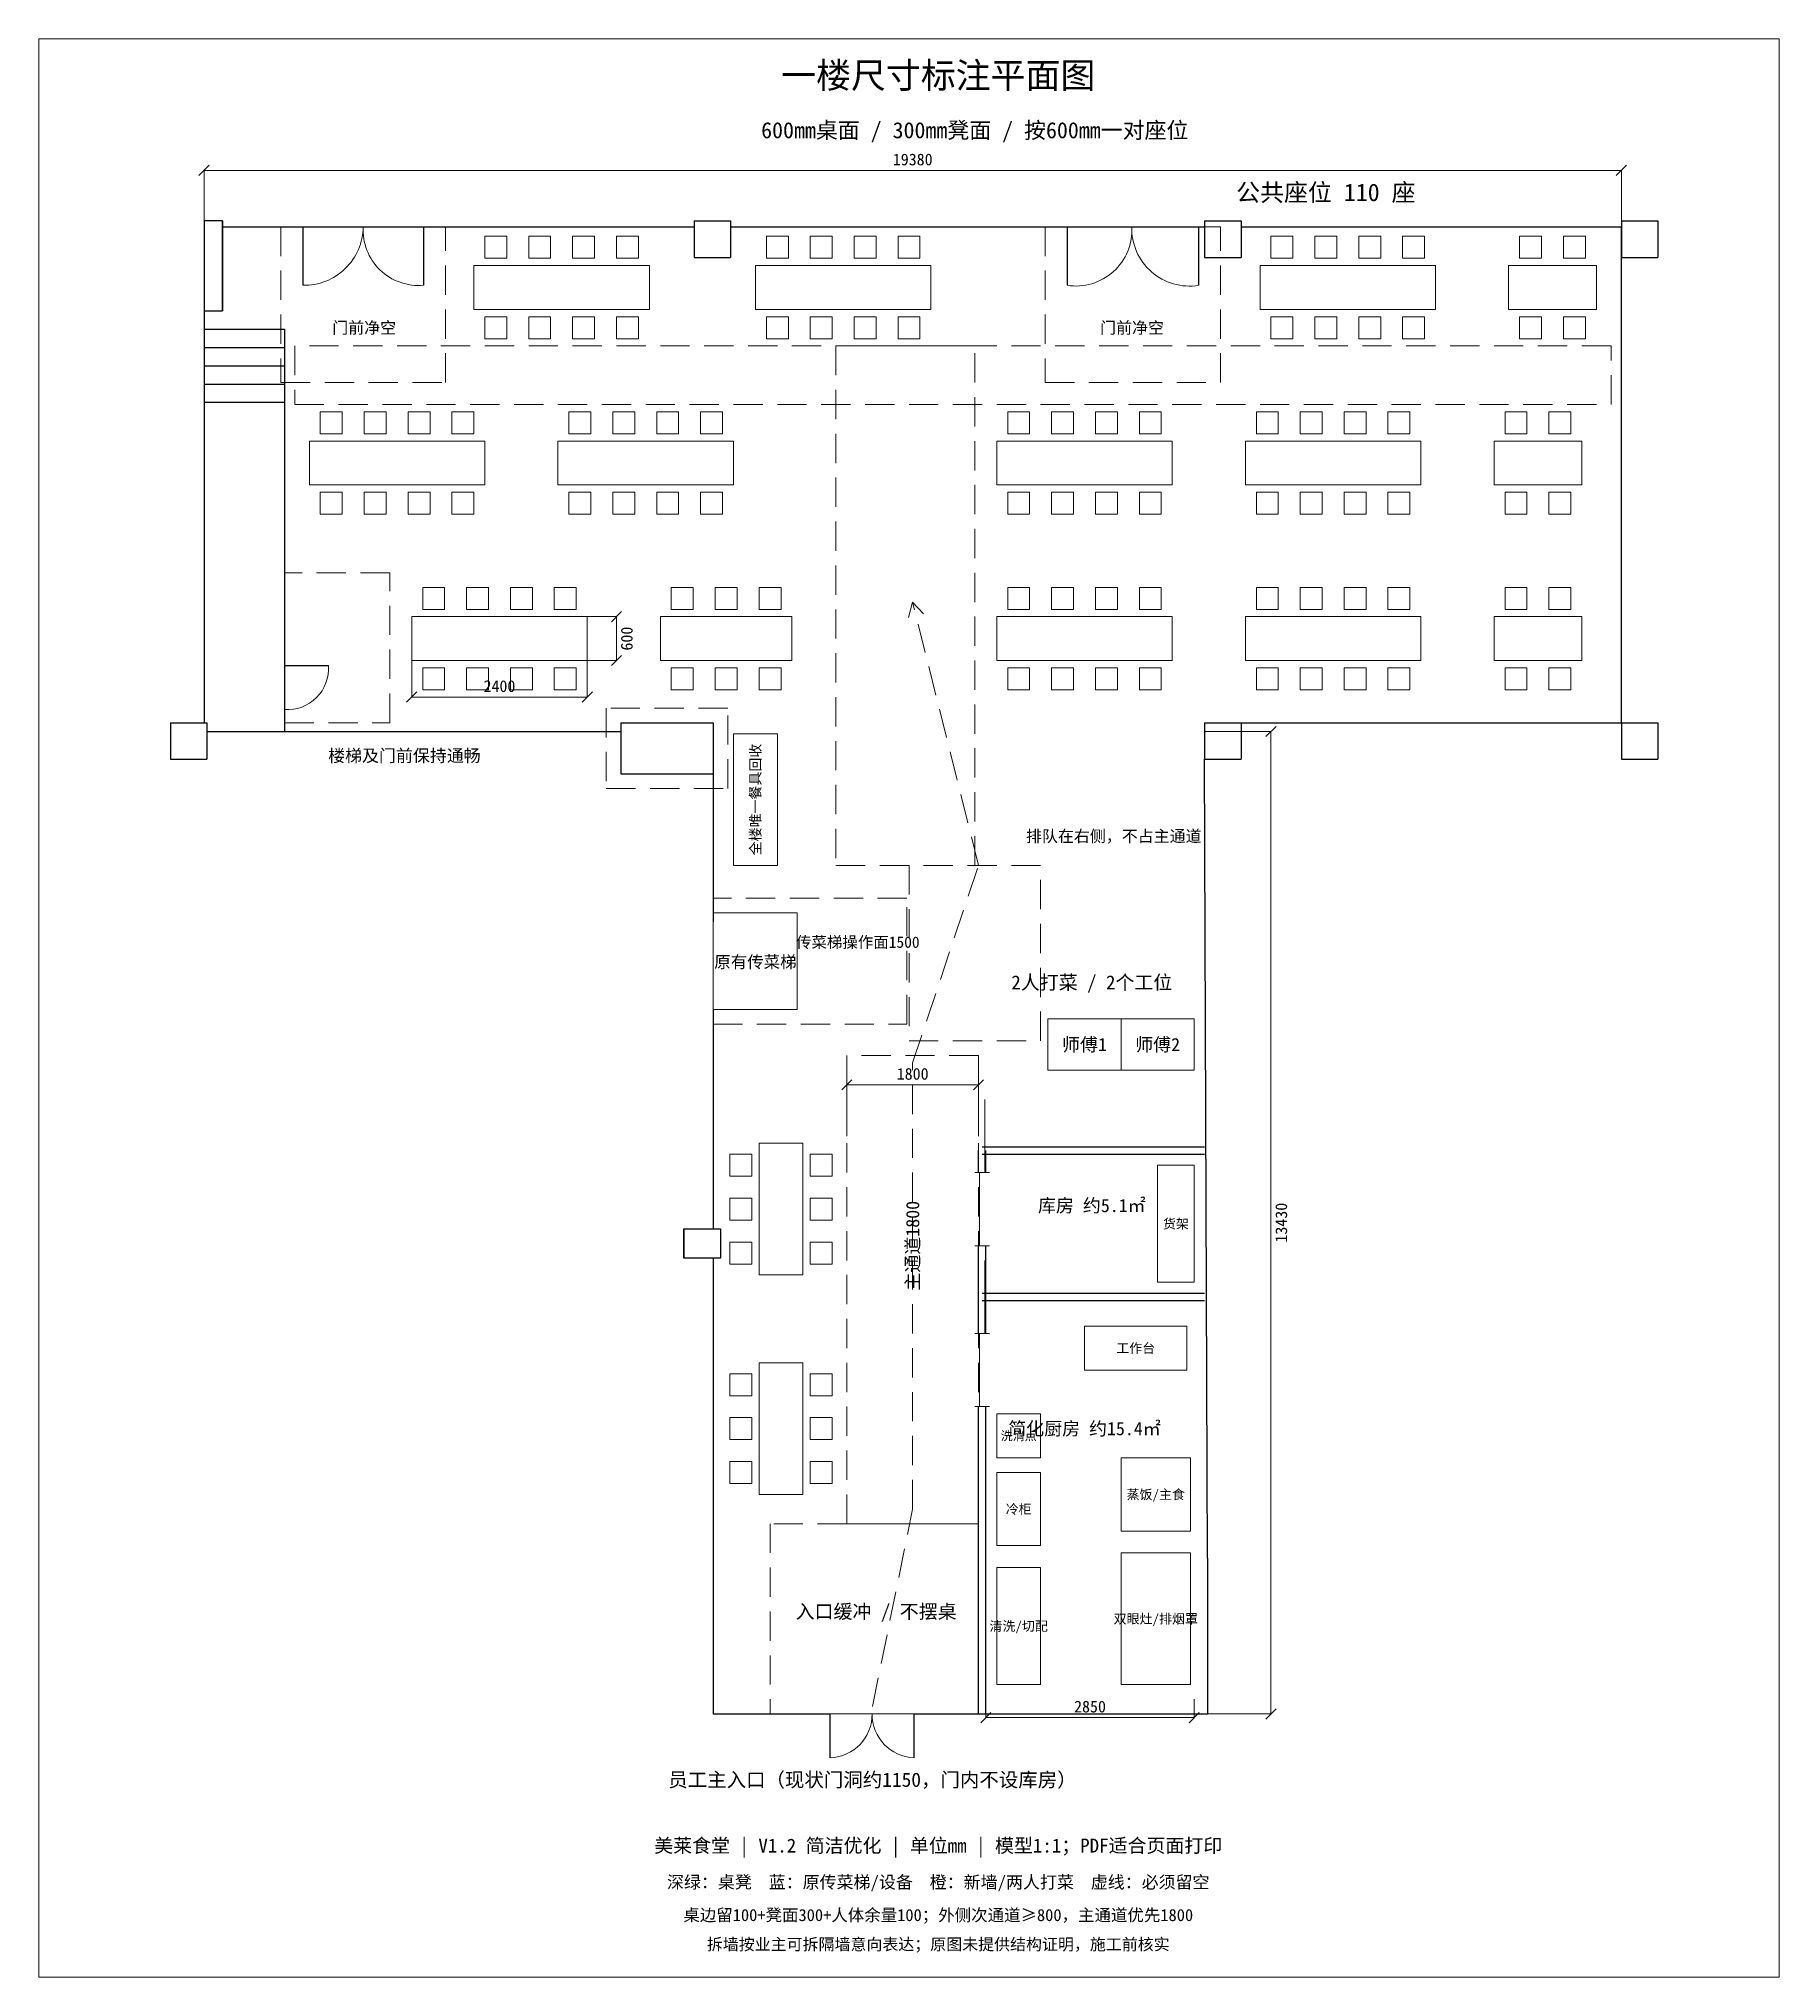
# Model space of a CAD drawing. Header units: millimetres. Extents: x -1800 to 22000, y -3000 to 23500.
import ezdxf
from ezdxf.enums import TextEntityAlignment as Align

# ---------------------------------------------------------------- set-up
doc = ezdxf.new("R2010")
doc.units = ezdxf.units.MM
doc.linetypes.add('PLAN_DASH', pattern=[600, 400, -200])
for name, color, linetype, lineweight, true_color in [('净空保留', 7, 'PLAN_DASH', 13, 0x6e96a0), ('凳子300', 7, 'Continuous', 13, 0x23694b), ('原有传菜梯', 7, 'Continuous', 13, 0x195f96), ('原有结构', 7, 'Continuous', 25, 0x2d2d2d), ('厨房设备', 7, 'Continuous', 13, 0x285a96), ('唯一回收点', 7, 'Continuous', 13, 0x96461e), ('图框', 7, 'Continuous', 13, 0x323232), ('尺寸', 7, 'Continuous', 13, 0x50555f), ('打菜2人', 7, 'Continuous', 13, 0xb95f14), ('文字', 7, 'Continuous', 13, 0x232323), ('新隔墙', 7, 'Continuous', 25, 0xb96419), ('流线', 7, 'PLAN_DASH', 13, 0xa04b87), ('门', 7, 'Continuous', 13, 0x5a735a), ('餐桌', 7, 'Continuous', 13, 0x23694b)]:
    doc.layers.add(name, color=color, linetype=linetype, lineweight=lineweight, true_color=true_color)
doc.styles.add('CN', font='simhei.ttf')

msp = doc.modelspace()

# ---------------------------------------------------------------- linework, layer by layer
at = {"layer": '净空保留'}
for points in [[(1511, 18800), (3761, 18800), (3761, 20930), (1511, 20930)], [(11961, 18800), (14361, 18800), (14361, 20930), (11961, 20930)], [(1700, 18500), (19700, 18500), (19700, 19300), (1700, 19300)], [(9100, 12200), (11000, 12200), (11000, 19300), (9100, 19300)], [(1561, 14150), (3000, 14150), (3000, 16200), (1561, 16200)], [(5960, 13250), (7621, 13250), (7621, 14350), (5960, 14350)], [(10100, 9800), (11900, 9800), (11900, 12200), (10100, 12200)], [(7421, 10030), (10071, 10030), (10071, 11750), (7421, 11750)], [(9250, 3200), (11050, 3200), (11050, 9600), (9250, 9600)], [(8200, 600), (11050, 600), (11050, 3200), (8200, 3200)]]:
    msp.add_lwpolyline(points, close=True, dxfattribs=at)
at = {"layer": '凳子300'}
for points in [[(4300, 20500), (4600, 20500), (4600, 20800), (4300, 20800)], [(4900, 20500), (5200, 20500), (5200, 20800), (4900, 20800)], [(5500, 20500), (5800, 20500), (5800, 20800), (5500, 20800)], [(6100, 20500), (6400, 20500), (6400, 20800), (6100, 20800)], [(8150, 20500), (8450, 20500), (8450, 20800), (8150, 20800)], [(8750, 20500), (9050, 20500), (9050, 20800), (8750, 20800)], [(9350, 20500), (9650, 20500), (9650, 20800), (9350, 20800)], [(9950, 20500), (10250, 20500), (10250, 20800), (9950, 20800)], [(15050, 20500), (15350, 20500), (15350, 20800), (15050, 20800)], [(15650, 20500), (15950, 20500), (15950, 20800), (15650, 20800)], [(16250, 20500), (16550, 20500), (16550, 20800), (16250, 20800)], [(16850, 20500), (17150, 20500), (17150, 20800), (16850, 20800)], [(18450, 20500), (18750, 20500), (18750, 20800), (18450, 20800)], [(19050, 20500), (19350, 20500), (19350, 20800), (19050, 20800)], [(4300, 19400), (4600, 19400), (4600, 19700), (4300, 19700)], [(4900, 19400), (5200, 19400), (5200, 19700), (4900, 19700)], [(5500, 19400), (5800, 19400), (5800, 19700), (5500, 19700)], [(6100, 19400), (6400, 19400), (6400, 19700), (6100, 19700)], [(8150, 19400), (8450, 19400), (8450, 19700), (8150, 19700)], [(8750, 19400), (9050, 19400), (9050, 19700), (8750, 19700)], [(9350, 19400), (9650, 19400), (9650, 19700), (9350, 19700)], [(9950, 19400), (10250, 19400), (10250, 19700), (9950, 19700)], [(15050, 19400), (15350, 19400), (15350, 19700), (15050, 19700)], [(15650, 19400), (15950, 19400), (15950, 19700), (15650, 19700)], [(16250, 19400), (16550, 19400), (16550, 19700), (16250, 19700)], [(16850, 19400), (17150, 19400), (17150, 19700), (16850, 19700)], [(18450, 19400), (18750, 19400), (18750, 19700), (18450, 19700)], [(19050, 19400), (19350, 19400), (19350, 19700), (19050, 19700)], [(2050, 18100), (2350, 18100), (2350, 18400), (2050, 18400)], [(2650, 18100), (2950, 18100), (2950, 18400), (2650, 18400)], [(3250, 18100), (3550, 18100), (3550, 18400), (3250, 18400)], [(3850, 18100), (4150, 18100), (4150, 18400), (3850, 18400)], [(5450, 18100), (5750, 18100), (5750, 18400), (5450, 18400)], [(6050, 18100), (6350, 18100), (6350, 18400), (6050, 18400)], [(6650, 18100), (6950, 18100), (6950, 18400), (6650, 18400)], [(7250, 18100), (7550, 18100), (7550, 18400), (7250, 18400)], [(11450, 18100), (11750, 18100), (11750, 18400), (11450, 18400)], [(12050, 18100), (12350, 18100), (12350, 18400), (12050, 18400)], [(12650, 18100), (12950, 18100), (12950, 18400), (12650, 18400)], [(13250, 18100), (13550, 18100), (13550, 18400), (13250, 18400)], [(14850, 18100), (15150, 18100), (15150, 18400), (14850, 18400)], [(15450, 18100), (15750, 18100), (15750, 18400), (15450, 18400)], [(16050, 18100), (16350, 18100), (16350, 18400), (16050, 18400)], [(16650, 18100), (16950, 18100), (16950, 18400), (16650, 18400)], [(18250, 18100), (18550, 18100), (18550, 18400), (18250, 18400)], [(18850, 18100), (19150, 18100), (19150, 18400), (18850, 18400)], [(2050, 17000), (2350, 17000), (2350, 17300), (2050, 17300)], [(2650, 17000), (2950, 17000), (2950, 17300), (2650, 17300)], [(3250, 17000), (3550, 17000), (3550, 17300), (3250, 17300)], [(3850, 17000), (4150, 17000), (4150, 17300), (3850, 17300)], [(5450, 17000), (5750, 17000), (5750, 17300), (5450, 17300)], [(6050, 17000), (6350, 17000), (6350, 17300), (6050, 17300)], [(6650, 17000), (6950, 17000), (6950, 17300), (6650, 17300)], [(7250, 17000), (7550, 17000), (7550, 17300), (7250, 17300)], [(11450, 17000), (11750, 17000), (11750, 17300), (11450, 17300)], [(12050, 17000), (12350, 17000), (12350, 17300), (12050, 17300)], [(12650, 17000), (12950, 17000), (12950, 17300), (12650, 17300)], [(13250, 17000), (13550, 17000), (13550, 17300), (13250, 17300)], [(14850, 17000), (15150, 17000), (15150, 17300), (14850, 17300)], [(15450, 17000), (15750, 17000), (15750, 17300), (15450, 17300)], [(16050, 17000), (16350, 17000), (16350, 17300), (16050, 17300)], [(16650, 17000), (16950, 17000), (16950, 17300), (16650, 17300)], [(18250, 17000), (18550, 17000), (18550, 17300), (18250, 17300)], [(18850, 17000), (19150, 17000), (19150, 17300), (18850, 17300)], [(3450, 15700), (3750, 15700), (3750, 16000), (3450, 16000)], [(4050, 15700), (4350, 15700), (4350, 16000), (4050, 16000)], [(4650, 15700), (4950, 15700), (4950, 16000), (4650, 16000)], [(5250, 15700), (5550, 15700), (5550, 16000), (5250, 16000)], [(6850, 15700), (7150, 15700), (7150, 16000), (6850, 16000)], [(7450, 15700), (7750, 15700), (7750, 16000), (7450, 16000)], [(8050, 15700), (8350, 15700), (8350, 16000), (8050, 16000)], [(11450, 15700), (11750, 15700), (11750, 16000), (11450, 16000)], [(12050, 15700), (12350, 15700), (12350, 16000), (12050, 16000)], [(12650, 15700), (12950, 15700), (12950, 16000), (12650, 16000)], [(13250, 15700), (13550, 15700), (13550, 16000), (13250, 16000)], [(14850, 15700), (15150, 15700), (15150, 16000), (14850, 16000)], [(15450, 15700), (15750, 15700), (15750, 16000), (15450, 16000)], [(16050, 15700), (16350, 15700), (16350, 16000), (16050, 16000)], [(16650, 15700), (16950, 15700), (16950, 16000), (16650, 16000)], [(18250, 15700), (18550, 15700), (18550, 16000), (18250, 16000)], [(18850, 15700), (19150, 15700), (19150, 16000), (18850, 16000)], [(3450, 14600), (3750, 14600), (3750, 14900), (3450, 14900)], [(4050, 14600), (4350, 14600), (4350, 14900), (4050, 14900)], [(4650, 14600), (4950, 14600), (4950, 14900), (4650, 14900)], [(5250, 14600), (5550, 14600), (5550, 14900), (5250, 14900)], [(6850, 14600), (7150, 14600), (7150, 14900), (6850, 14900)], [(7450, 14600), (7750, 14600), (7750, 14900), (7450, 14900)], [(8050, 14600), (8350, 14600), (8350, 14900), (8050, 14900)], [(11450, 14600), (11750, 14600), (11750, 14900), (11450, 14900)], [(12050, 14600), (12350, 14600), (12350, 14900), (12050, 14900)], [(12650, 14600), (12950, 14600), (12950, 14900), (12650, 14900)], [(13250, 14600), (13550, 14600), (13550, 14900), (13250, 14900)], [(14850, 14600), (15150, 14600), (15150, 14900), (14850, 14900)], [(15450, 14600), (15750, 14600), (15750, 14900), (15450, 14900)], [(16050, 14600), (16350, 14600), (16350, 14900), (16050, 14900)], [(16650, 14600), (16950, 14600), (16950, 14900), (16650, 14900)], [(18250, 14600), (18550, 14600), (18550, 14900), (18250, 14900)], [(18850, 14600), (19150, 14600), (19150, 14900), (18850, 14900)], [(7650, 7950), (7950, 7950), (7950, 8250), (7650, 8250)], [(8750, 7950), (9050, 7950), (9050, 8250), (8750, 8250)], [(7650, 7350), (7950, 7350), (7950, 7650), (7650, 7650)], [(8750, 7350), (9050, 7350), (9050, 7650), (8750, 7650)], [(7650, 6750), (7950, 6750), (7950, 7050), (7650, 7050)], [(8750, 6750), (9050, 6750), (9050, 7050), (8750, 7050)], [(7650, 4950), (7950, 4950), (7950, 5250), (7650, 5250)], [(8750, 4950), (9050, 4950), (9050, 5250), (8750, 5250)], [(7650, 4350), (7950, 4350), (7950, 4650), (7650, 4650)], [(8750, 4350), (9050, 4350), (9050, 4650), (8750, 4650)], [(7650, 3750), (7950, 3750), (7950, 4050), (7650, 4050)], [(8750, 3750), (9050, 3750), (9050, 4050), (8750, 4050)]]:
    msp.add_lwpolyline(points, close=True, dxfattribs=at)
at = {"layer": '原有传菜梯'}
for p, q in [((7421, 11550), (8571, 11550)), ((7421, 11550), (7421, 10230)), ((8571, 11550), (8571, 10230)), ((8571, 10230), (7421, 10230))]:
    msp.add_line(p, q, dxfattribs=at)
at = {"layer": '原有结构'}
for p, q in [((711, 21010), (711, 19780)), ((7161, 21010), (7161, 20510)), ((7161, 21010), (7661, 21010)), ((7661, 21010), (7661, 20510)), ((14141, 21010), (14141, 20510)), ((14141, 21010), (14641, 21010)), ((14641, 21010), (14641, 20510)), ((19841, 21010), (19841, 20510)), ((19841, 21010), (20341, 21010)), ((20341, 21010), (20341, 20510)), ((461, 20930), (461, 14150)), ((711, 20930), (1811, 20930)), ((1811, 20930), (1811, 20130)), ((1811, 20930), (3461, 20930)), ((3461, 20930), (3461, 20130)), ((3461, 20930), (7161, 20930)), ((7661, 20930), (14141, 20930)), ((12261, 20930), (12261, 20130)), ((14061, 20930), (14061, 20130)), ((14641, 20930), (19841, 20930)), ((19841, 14150), (19841, 20930)), ((7161, 20510), (7661, 20510)), ((14141, 20510), (14641, 20510)), ((19841, 20510), (20341, 20510)), ((461, 19530), (1561, 19530)), ((1561, 19530), (1561, 14030)), ((461, 19280), (1561, 19280)), ((461, 19030), (1561, 19030)), ((461, 18780), (1561, 18780)), ((461, 18530), (1561, 18530)), ((1561, 14930), (2161, 14930)), ((0, 14150), (0, 13650)), ((0, 14150), (500, 14150)), ((500, 14150), (500, 13650)), ((6161, 14150), (6161, 13450)), ((6161, 14150), (7421, 14150)), ((7421, 14150), (7421, 13450)), ((14141, 14150), (14141, 13650)), ((14141, 14150), (14641, 14150)), ((14641, 14150), (14641, 13650)), ((14641, 14150), (19841, 14150)), ((19841, 14150), (19841, 13650)), ((19841, 14150), (20341, 14150)), ((20341, 14150), (20341, 13650)), ((500, 14030), (1561, 14030)), ((1561, 14030), (6161, 14030)), ((0, 13650), (500, 13650)), ((14141, 13650), (14641, 13650)), ((14181, 2730), (14141, 13650)), ((19841, 13650), (20341, 13650)), ((6161, 13450), (7421, 13450)), ((7421, 13450), (7421, 11430)), ((7421, 10230), (7421, 7230)), ((7021, 7230), (7021, 6830)), ((7421, 6830), (7421, 2730)), ((7421, 2730), (7421, 1980)), ((14181, 2730), (14181, 600)), ((7421, 1980), (7421, 600)), ((7421, 600), (9021, 600)), ((9021, 0), (9021, 600)), ((10171, 600), (14181, 600)), ((10171, 0), (10171, 600))]:
    msp.add_line(p, q, dxfattribs=at)
for points in [[(711, 21010), (461, 21010), (461, 19780), (711, 19780)], [(7021, 7230), (7521, 7230), (7521, 6830), (7021, 6830)]]:
    msp.add_lwpolyline(points, close=True, dxfattribs=at)
at = {"layer": '厨房设备'}
for points in [[(13500, 6500), (14000, 6500), (14000, 8100), (13500, 8100)], [(12500, 5300), (13900, 5300), (13900, 5900), (12500, 5900)], [(11300, 4100), (11900, 4100), (11900, 4700), (11300, 4700)], [(13000, 3100), (13950, 3100), (13950, 4100), (13000, 4100)], [(11300, 2900), (11900, 2900), (11900, 3900), (11300, 3900)], [(13000, 1000), (13950, 1000), (13950, 2800), (13000, 2800)], [(11300, 1000), (11900, 1000), (11900, 2600), (11300, 2600)]]:
    msp.add_lwpolyline(points, close=True, dxfattribs=at)
at = {"layer": '唯一回收点'}
msp.add_lwpolyline([(7700, 12200), (8300, 12200), (8300, 14000), (7700, 14000)], close=True, dxfattribs=at)
at = {"layer": '图框'}
msp.add_lwpolyline([(-1800, -3000), (22000, -3000), (22000, 23500), (-1800, 23500)], close=True, dxfattribs=at)
at = {"layer": '尺寸'}
for p, q in [((391, 21630), (531, 21770)), ((19771, 21630), (19911, 21770)), ((461, 20930), (461, 21700)), ((461, 21700), (19841, 21700)), ((19841, 20930), (19841, 21700)), ((6030, 15530), (6170, 15670)), ((5700, 15600), (6100, 15600)), ((6100, 15000), (6100, 15600)), ((3300, 15000), (3300, 14500)), ((5700, 15000), (5700, 14500)), ((5700, 15000), (6100, 15000)), ((6030, 14930), (6170, 15070)), ((3230, 14430), (3370, 14570)), ((3300, 14500), (5700, 14500)), ((5630, 14430), (5770, 14570)), ((14980, 13960), (15120, 14100)), ((14140, 14030), (15050, 14030)), ((15050, 600), (15050, 14030)), ((9180, 9130), (9320, 9270)), ((9250, 8500), (9250, 9200)), ((9250, 9200), (11050, 9200)), ((10980, 9130), (11120, 9270)), ((11050, 8500), (11050, 9200)), ((11150, 800), (11150, 550)), ((14000, 800), (14000, 550)), ((11080, 480), (11220, 620)), ((11150, 550), (14000, 550)), ((13930, 480), (14070, 620)), ((14140, 600), (15050, 600)), ((14980, 530), (15120, 670))]:
    msp.add_line(p, q, dxfattribs=at)
at = {"layer": '打菜2人'}
msp.add_line((13000, 9400), (13000, 10100), dxfattribs=at)
msp.add_lwpolyline([(12000, 9400), (14000, 9400), (14000, 10100), (12000, 10100)], close=True, dxfattribs=at)
at = {"layer": '新隔墙'}
for p, q in [((11050, 8000), (11050, 8300)), ((11100, 8350), (14140, 8350)), ((11100, 8250), (14140, 8250)), ((11150, 8000), (11150, 8300)), ((11050, 6300), (11050, 7000)), ((11150, 6300), (11150, 7000)), ((11050, 5800), (11050, 6300)), ((11100, 6350), (14140, 6350)), ((11100, 6250), (14140, 6250)), ((11150, 5800), (11150, 6300)), ((11050, 600), (11050, 4800)), ((11150, 600), (11150, 4800))]:
    msp.add_line(p, q, dxfattribs=at)
at = {"layer": '流线'}
for p, q in [((10150, 15800), (10095, 15587)), ((11050, 12200), (10150, 15800)), ((10150, 15800), (10299, 15638)), ((10150, 9500), (11050, 12200)), ((10150, 3400), (10150, 9500)), ((9600, 700), (10150, 3400))]:
    msp.add_line(p, q, dxfattribs=at)
at = {"layer": '门'}
for p, q in [((11135, 8000), (11135, 9000)), ((11000, 8000), (11200, 8000)), ((11065, 7000), (11065, 8000)), ((11000, 7000), (11200, 7000)), ((11135, 5800), (11135, 6800)), ((11000, 5800), (11200, 5800)), ((11065, 4800), (11065, 5800)), ((11000, 4800), (11200, 4800)), ((9021, 600), (10171, 600)), ((9021, 600), (10171, 600))]:
    msp.add_line(p, q, dxfattribs=at)
for centre, radius, start, end in [((1828, 20938), 808, 268.7699, 359.4673), ((3394, 20886), 759, 176.6732, 275.0896), ((12381, 20887), 767, 261.0359, 3.1993), ((13933, 20906), 787, 178.2682, 279.3672), ((1602, 14889), 560, 265.7719, 4.2281), ((9000, 596), 596, 272.039, 0.3987), ((10192, 596), 596, 179.6013, 267.961)]:
    msp.add_arc(centre, radius, start, end, dxfattribs=at)
at = {"layer": '餐桌'}
for points in [[(4150, 19800), (6550, 19800), (6550, 20400), (4150, 20400)], [(8000, 19800), (10400, 19800), (10400, 20400), (8000, 20400)], [(14900, 19800), (17300, 19800), (17300, 20400), (14900, 20400)], [(18300, 19800), (19500, 19800), (19500, 20400), (18300, 20400)], [(1900, 17400), (4300, 17400), (4300, 18000), (1900, 18000)], [(5300, 17400), (7700, 17400), (7700, 18000), (5300, 18000)], [(11300, 17400), (13700, 17400), (13700, 18000), (11300, 18000)], [(14700, 17400), (17100, 17400), (17100, 18000), (14700, 18000)], [(18100, 17400), (19300, 17400), (19300, 18000), (18100, 18000)], [(3300, 15000), (5700, 15000), (5700, 15600), (3300, 15600)], [(6700, 15000), (8500, 15000), (8500, 15600), (6700, 15600)], [(11300, 15000), (13700, 15000), (13700, 15600), (11300, 15600)], [(14700, 15000), (17100, 15000), (17100, 15600), (14700, 15600)], [(18100, 15000), (19300, 15000), (19300, 15600), (18100, 15600)], [(8050, 6600), (8650, 6600), (8650, 8400), (8050, 8400)], [(8050, 3600), (8650, 3600), (8650, 5400), (8050, 5400)]]:
    msp.add_lwpolyline(points, close=True, dxfattribs=at)

# ---------------------------------------------------------------- texts
at = {"layer": '原有传菜梯', "style": 'CN'}
msp.add_text('原有传菜梯', height=165, dxfattribs=at).set_placement((8000, 10880), align=Align.MIDDLE_CENTER)
at = {"layer": '厨房设备', "style": 'CN'}
for s, height, p in [('库房 约5.1㎡', 180, (12600, 7550)), ('货架', 130, (13750, 7300)), ('工作台', 130, (13200, 5600)), ('简化厨房 约15.4㎡', 180, (12500, 4500)), ('洗消点', 120, (11600, 4400)), ('冷柜', 130, (11600, 3400)), ('蒸饭/主食', 130, (13475, 3600)), ('清洗/切配', 130, (11600, 1800)), ('双眼灶/排烟罩', 130, (13475, 1900))]:
    msp.add_text(s, height=height, dxfattribs=at).set_placement(p, align=Align.MIDDLE_CENTER)
at = {"layer": '唯一回收点', "style": 'CN'}
msp.add_text('全楼唯一餐具回收', height=140, rotation=90, dxfattribs=at).set_placement((8000, 13100), align=Align.MIDDLE_CENTER)
at = {"layer": '尺寸', "style": 'CN'}
for s, p in [('19380', (10151, 21850)), ('2400', (4500, 14650)), ('1800', (10150, 9350)), ('2850', (12575, 700))]:
    msp.add_text(s, height=160, dxfattribs=at).set_placement(p, align=Align.MIDDLE_CENTER)
for s, p in [('600', (6240, 15300)), ('13430', (15190, 7315))]:
    msp.add_text(s, height=160, rotation=90, dxfattribs=at).set_placement(p, align=Align.MIDDLE_CENTER)
at = {"layer": '打菜2人', "style": 'CN'}
for s, height, p in [('2人打菜 / 2个工位', 190, (12600, 10600)), ('师傅1', 180, (12500, 9750)), ('师傅2', 180, (13500, 9750))]:
    msp.add_text(s, height=height, dxfattribs=at).set_placement(p, align=Align.MIDDLE_CENTER)
at = {"layer": '文字', "style": 'CN'}
for s, height, p in [('一楼尺寸标注平面图', 350, (10500, 23000)), ('600mm桌面 / 300mm凳面 / 按600mm一对座位', 220, (11000, 22250)), ('公共座位 110 座', 240, (15800, 21400)), ('门前净空', 160, (2650, 19550)), ('门前净空', 160, (13150, 19550)), ('楼梯及门前保持通畅', 170, (3200, 13700)), ('排队在右侧，不占主通道', 160, (12900, 12600)), ('传菜梯操作面1500', 155, (9400, 11150)), ('入口缓冲 / 不摆桌', 190, (9650, 2000)), ('员工主入口（现状门洞约1150，门内不设库房）', 195, (9600, -300)), ('美莱食堂 | V1.2 简洁优化 | 单位mm | 模型1:1；PDF适合页面打印', 190, (10500, -1200)), ('深绿：桌凳  蓝：原传菜梯/设备  橙：新墙/两人打菜  虚线：必须留空', 170, (10500, -1700)), ('桌边留100+凳面300+人体余量100；外侧次通道≥800，主通道优先1800', 165, (10500, -2150)), ('拆墙按业主可拆隔墙意向表达；原图未提供结构证明，施工前核实', 160, (10500, -2550))]:
    msp.add_text(s, height=height, dxfattribs=at).set_placement(p, align=Align.MIDDLE_CENTER)
msp.add_text('主通道1800', height=180, rotation=90, dxfattribs=at).set_placement((10150, 7000), align=Align.MIDDLE_CENTER)

doc.saveas('drawing.dxf')
